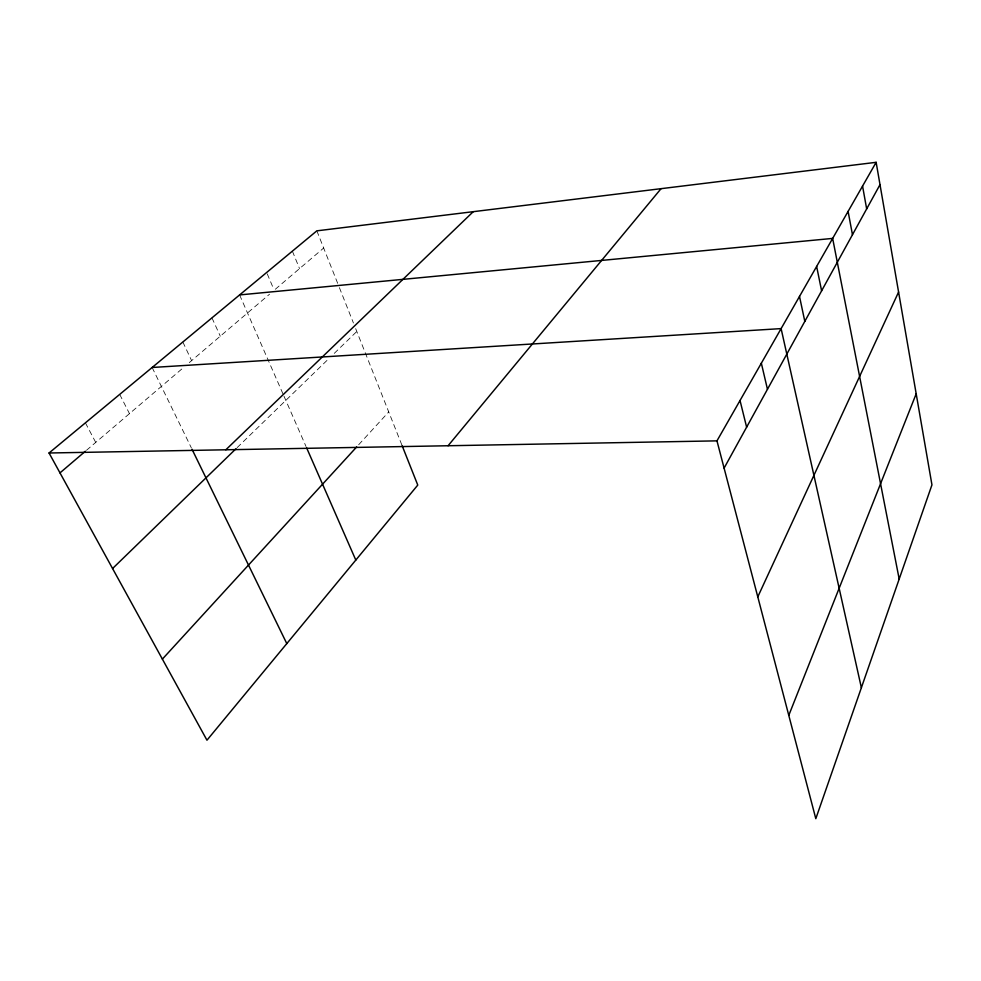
<?xml version="1.0" encoding="UTF-8"?>
<svg xmlns="http://www.w3.org/2000/svg" width="981" height="981" viewBox="0 0 981 981"><rect width="100%" height="100%" fill="white"/><g stroke="black" fill="none" stroke-linecap="round" stroke-linejoin="round"><path stroke-width="0.74" stroke-dasharray="4.91 3.68" d="M358.666 444.749L388.734 411.922M237.132 447.63L328.893 358.58M334.263 353.368L356.802 331.492M86.5 450.279L183.472 367.581M189.284 362.627L269.542 294.19M275.33 289.248L323.669 248.021M85.408 422.848L95.721 442.419M119.707 394.387L129.467 413.639M152.141 367.483L191.332 447.839M182.846 342.001L191.614 360.64M211.957 317.856L220.284 336.189M239.609 294.925L283.386 394.828M284 396.214L306.023 446.478M267.237 273.846L273.601 288.868M292.375 251.148L299.536 268.61M316.851 230.842L338.825 286.219M339.389 287.629L353.43 323.007M355.674 328.66L364.638 351.247M365.202 352.657L402.136 445.693"/><path stroke-width="1.47" d="M788.785 715.37L916.193 393.786M757.786 596.889L898.584 292.044M724.101 468.121L880.006 184.649M876.143 162.319L931.95 484.884L815.812 818.681L716.964 440.861L876.143 162.319L316.851 230.842L49.05 453.001L206.966 740.201L417.771 485.092L402.136 445.693M448.084 445.742L661.059 188.671M162.38 659.109L356.667 446.944M112.57 568.526L236.065 448.66M225.851 449.789L473.259 211.675M59.988 472.891L85.347 451.26M239.609 294.925L832.648 238.408L899.185 579.06M152.141 367.483L781.109 328.61L861.379 687.73M49.05 453.001L716.964 440.861M191.994 449.212L286.795 643.597M306.636 447.876L355.809 560.077M740.03 400.506L746.627 427.176M761.342 363.203L767.461 389.273M799.503 296.434L804.812 321.363M816.633 266.44L821.612 290.83M848.099 211.393L852.464 234.729M862.557 186.071L866.664 208.904"/></g></svg>
